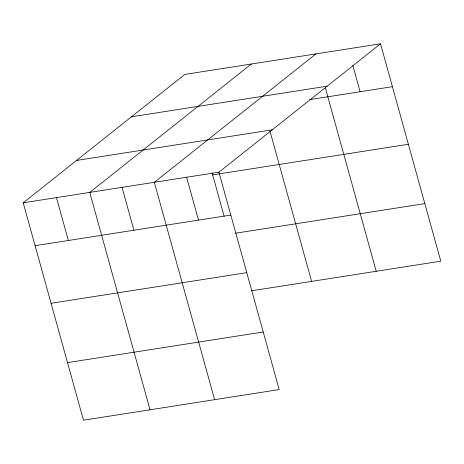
<?xml version="1.0" encoding="UTF-8"?>
<svg xmlns="http://www.w3.org/2000/svg" width="464" height="464" viewBox="0 0 464 464"><rect width="100%" height="100%" fill="white"/><g stroke="black" fill="none" stroke-linecap="round" stroke-linejoin="round"><path stroke-width="0.7" d="M380.515 43.802L218.915 172.196L279.195 389.569L83.485 420.198L23.2 202.82L184.805 74.431L380.515 43.802L440.8 261.18L251.459 290.806M251.349 64.015L89.743 192.409L150.029 409.782M315.932 53.911L154.326 182.3L214.612 399.678M131.474 116.8L327.19 86.171M309.569 99.644L392.405 86.681M76.531 160.451L272.24 129.827M23.2 202.82L218.915 172.196M212.663 174.893L408.378 144.263M35.09 245.7L230.805 215.07M235.492 233.224L424.833 203.597M51.063 303.282L246.773 272.658M67.512 362.61L263.227 331.986M352.826 65.453L360.116 91.733M325.328 87.795L376.217 271.289M269.891 130.889L311.628 281.393M212.094 172.834L224.141 216.282M186.621 177.248L198.511 220.127M122.032 187.352L133.928 230.231M56.469 197.612L68.365 240.491"/></g></svg>
